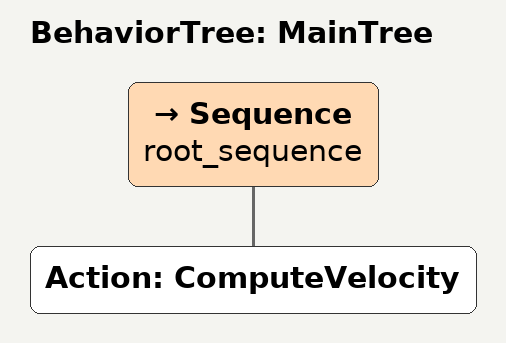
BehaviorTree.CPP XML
<?xml version="1.0"?>
<root main_tree_to_execute="MainTree">
    <BehaviorTree ID="MainTree">
        <Sequence name="root_sequence">
            <Action ID="ComputeVelocity" />
        </Sequence>
    </BehaviorTree>
</root>
